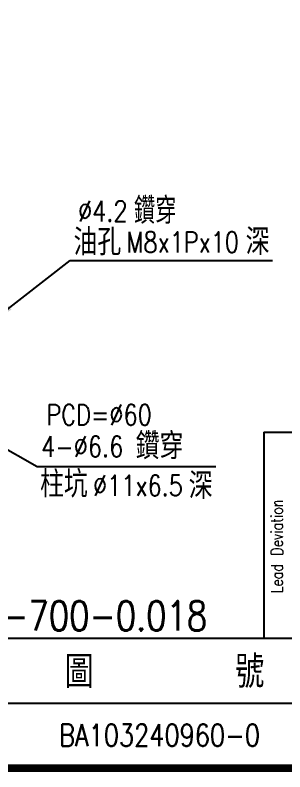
# Model space of a CAD drawing. Header units: millimetres. Extents: x 2309 to 2699, y 12 to 289.
# Drawn here: x 2542.4 to 2588.1, y 11.7 to 140.2 of the extents above; entities that cross this region are included whole.
import ezdxf
from ezdxf.enums import TextEntityAlignment as Align

# ---------------------------------------------------------------- set-up
doc = ezdxf.new("R2010")
doc.units = ezdxf.units.MM
doc.header["$LTSCALE"] = 10
doc.layers.get('0').update_dxf_attribs({"linetype": 'CONTINUOUS'})
doc.styles.add('SIMPLEX', font='SIMPLEX.shx', dxfattribs={"width": 0.8, "height": 3.5, "bigfont": 'chineset.shx'})
doc.styles.get("Standard").update_dxf_attribs({"font": 'TXT', "width": 0.8, "bigfont": 'CHINESET'})
doc.dimstyles.new('STANDARD$7', dxfattribs={"dimscale": 0, "dimtxt": 3.5, "dimasz": 3, "dimexe": 1, "dimexo": 1, "dimgap": 1.5, "dimtad": 1, "dimdec": 3, "dimrnd": 0.0005, "dimdsep": 46, "dimtxsty": 'SIMPLEX', "dimcen": 0.09, "dimclrd": 6, "dimclre": 6, "dimclrt": 3, "dimadec": 1, "dimazin": 2, "dimtp": -0.1, "dimtm": 0.2, "dimtfac": 1, "dimtdec": 3, "dimtmove": 2, "dimatfit": 3, "dimfxl": 0, "dimtvp": 0.790698, "dimarcsym": 0})

msp = doc.modelspace()

# ---------------------------------------------------------------- linework, layer by layer
at = {"color": 6}
for p, q in [((2551.7633, 98.5181), (2563.9383, 98.5181)), ((2563.9383, 98.5181), (2586.0744, 98.5181)), ((2546.1591, 63.5465), (2546.5789, 63.5465)), ((2546.5789, 63.5465), (2576.4379, 63.5465))]:
    msp.add_line(p, q, dxfattribs=at)
at = {"color": 3}
for p, q in [((2584.5845, 69.4205), (2584.5845, 34.4206)), ((2584.5845, 69.4205), (2698.6122, 69.4205)), ((2456.9614, 34.4206), (2698.6122, 34.4206)), ((2539.0589, 23.4036), (2698.6122, 23.4036))]:
    msp.add_line(p, q, dxfattribs=at)
msp.add_lwpolyline([(2309.506, 12.3865, 1.2937, 1.2937, 0), (2698.6122, 12.3865, 1.2937, 1.2937, 0), (2698.6122, 288.0448, 1.2937, 1.2937, 0), (2309.506, 288.0448, 1.2937, 1.2937, 0)], format="xyseb", close=True)

# ---------------------------------------------------------------- texts
at = {"color": 3, "width": 0.9}
for s, height, p in [('油孔', 4.5, (2552.3107, 99.4121)), ('深', 4.5, (2581.4974, 99.4766)), ('鑽穿', 4.5, (2562.8584, 64.8029)), ('柱坑', 4.5, (2546.6398, 58.3326)), ('深', 4.5, (2571.8434, 58.0505)), ('圖     號', 5.49998, (2550.7863, 25.966))]:
    msp.add_text(s, height=height, dxfattribs=at).set_placement(p)
at = {"color": 3, "style": 'SIMPLEX', "width": 0.8}
for s, height, p in [('M8x1Px10  ', 3.5, (2561.2941, 101.6669)), ('PCD=%%C60', 3.5, (2547.7104, 72.3453)), ('4-%%c6.6    ', 3.5, (2546.839, 66.9465)), ('%%c11x6.5', 3.5, (2555.6237, 60.3331)), ('=1R32-05T4-1FSIC-440-700-0.018', 5.016554, (2470.0499, 38.2232)), ('BA103240960-0', 3.749983, (2549.8668, 17.9548))]:
    msp.add_text(s, height=height, dxfattribs=at).set_placement(p, align=Align.MIDDLE_LEFT)
at = {"color": 3, "linetype": 'ByBlock', "width": 0.8}
msp.add_text('Lead Deviation', height=1.986173, rotation=90, dxfattribs=at).set_placement((2586.7628, 50.0162), align=Align.MIDDLE)
at = {"color": 3, "insert": (2562.5663, 104.7415), "char_height": 4.5, "attachment_point": 7}
msp.add_mtext('鑽穿', dxfattribs=at)
at = {"color": 3, "insert": (2561.4813, 105.1462), "char_height": 3.5, "attachment_point": 9, "style": 'SIMPLEX'}
msp.add_mtext('%%c4.2', dxfattribs=at)

# ---------------------------------------------------------------- leaders
for points in [[(2539.1157, 88.7152), (2551.7633, 98.5181)], [(2533.1096, 70.9652), (2546.1591, 63.5465)]]:
    msp.add_leader(points, dimstyle='STANDARD$7', override={"dimscale": 1, "dimexe": 2, "dimexo": 1.5, "dimgap": 1, "dimtad": 0, "dimtp": -0.009, "dimtm": -0.025, "dimtfac": 0.744186, "dimtix": 1})

doc.saveas('drawing.dxf')
